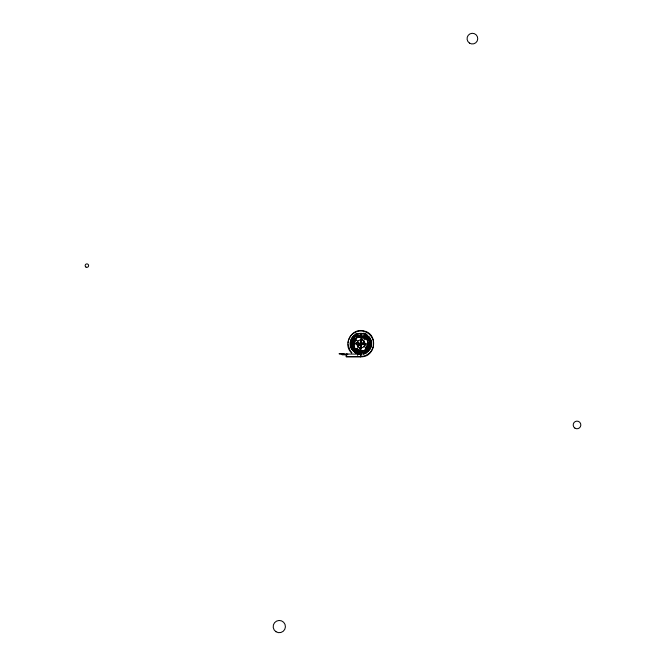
<?xml version="1.0" encoding="UTF-8"?>
<svg xmlns="http://www.w3.org/2000/svg" width="666" height="666" viewBox="0 0 666 666"><rect width="100%" height="100%" fill="white"/><g stroke="black" fill="none" stroke-linecap="round" stroke-linejoin="round"><path stroke-width="1" d="M360.647 341.616L360.664 341.034M360.83 341.691L360.481 340.676L360.406 341.283M360.989 346.154L360.972 346.803L361.555 346.545M361.064 346.736L361.08 346.154M360.664 335.822L361.172 335.706L360.714 335.947M352.697 341.333L352.639 338.47L353.113 338.977L352.639 339.252L352.639 338.819L354.895 339.951M369.214 348.559C368.831 348.276 369.297 349.467 369.214 345.912M369.13 346.154L369.164 349.059L366.908 347.927M355.611 336.605C356.61 335.531 356.002 336.33 356.302 335.473M366.483 339.36L366.6 337.72L366.417 339.26M352.655 342.133L352.639 338.819M354.229 336.846L353.488 339.985L354.187 340.451L353.305 343.564L354.104 347.252L353.579 348.118L354.57 347.993L356.834 350.316L360.431 351.465L360.797 352.339L361.313 351.432L364.435 350.632L367.224 348.11L368.248 348.118L367.64 347.327L368.523 344.205L367.724 340.534C369.155 339.71 367.282 338.644 367.424 340.842M367.574 351.032L368.315 347.893L366.783 348.118M348.193 342.973L348.493 340.493M360.531 356.743L360.939 354.112A10.423 10.423 0 0 0 370.263 339.21A10.423 10.423 0 0 0 352.814 337.063A10.423 10.423 0 0 0 358.241 353.779L357.575 355.419M373.318 346.07L373.276 341.109M357.542 337.079L356.71 336.48L356.843 337.512M361.355 335.922L360.797 335.431L360.572 336.338L357.392 337.138L354.57 339.702C353.321 338.778 353.072 340.992 355.028 339.76M364.285 350.691L365.118 351.298L364.985 350.258M353.671 338.986L354.104 337.287M356.601 350.799C357.917 350.557 354.17 352.955 357.95 352.197M367.699 350.599L368.132 348.892A30.861 3.671 -63.7 0 0 368.315 347.893L366.7 348.21M354.337 346.919L353.846 348.543L353.33 348.06M367.465 340.959L367.957 339.335A31.427 0.982 41.2 0 0 368.481 339.868L367.257 339.785L364.993 337.462L361.397 336.305L361.089 335.456M357.351 349.109L358.133 346.728M360.364 339.943L361.147 337.562M360.681 350.208L361.463 347.827M363.694 341.042L364.477 338.661M354.379 347.036L353.846 348.543A31.427 0.982 41.2 0 0 353.321 348.01M348.809 339.718C350.657 333.45 357.792 329.695 364.061 331.335M373.21 346.894C371.77 352.347 366.608 356.385 360.964 356.46M361.089 334.94L360.556 334.648M365.509 352.406C365.551 350.791 367.074 351.665 365.9 351.781M356.11 335.855L355.744 336.546M362.679 336.929L363.728 337.237L362.629 336.904M363.078 343.656L363.628 343.173M358.225 344.147L358.566 343.589M358.275 344.272L358.383 343.481M363.261 344.18L363.603 343.623M363.353 344.239L363.694 343.681M363.827 343.664L363.428 343.631M361.03 335.356A30.361 2.547 -6.6 0 0 360.581 335.506L360.531 336.089M354.62 349.792C352.755 348.826 352.464 347.577 353.363 349.159M363.353 353.188L364.91 351.565A31.427 0.982 -48.8 0 1 365.443 351.04L363.927 350.507M361.188 353.33C362.82 352.056 359.682 353.188 361.072 353.33M357.276 335.939L356.901 336.322A31.427 0.982 -48.8 0 1 356.368 336.838L357.875 337.371M358.108 335.023L356.443 336.821L357.992 337.329M352.63 346.087A30.927 1.215 63.5 0 1 352.364 345.654C351.257 344.422 352.147 342.457 351.44 344.23M369.513 348.743C370.321 347.444 368.931 348.568 369.863 348.834M363.519 353.03L365.443 351.04L363.819 350.549M353.754 343.248L352.514 344.33A30.361 2.547 83.4 0 1 352.131 343.14L351.756 341.741M368.048 344.63C369.339 342.016 370.021 344.963 368.489 344.364M353.729 343.373L352.514 344.33L351.69 341.308M368.073 344.513L369.289 343.548L368.465 343.548M353.363 344.222L352.397 343.822L353.338 343.406M361.122 334.282L361.213 335.065M361.705 352.955L362.779 352.331M358.724 335.714L359.665 336.805M365.118 337.562L365.226 336.538L364.402 337.179M356.71 350.208L356.601 351.232L357.426 350.599M359.349 352.814L361.23 352.372L360.264 351.157M359.215 352.98L360.031 352.755A30.361 2.547 -6.6 0 0 361.222 352.372L360.148 351.132M369.33 339.094L369.33 339.76M356.71 335.522L356.71 336.097M361.538 334.407L361.538 334.981M353.946 340.093L353.962 339.568L353.846 340.076M361.571 335.298L360.581 335.506L361.538 336.721M355.103 339.677L353.488 339.985A30.861 3.671 -63.7 0 1 353.671 338.986M360.964 356.793C375.716 357.334 378.579 334.074 364.144 331.01C351.823 327.222 342.083 344.414 351.673 353.03M365.984 335.606L364.577 335.689M366.392 336.596L366.516 335.93L366.625 336.596M365.767 336.68C366.616 336.488 365.659 335.897 365.767 336.68A30.861 3.671 26.3 0 0 364.81 336.463L365.035 337.995M351.29 343.789C351.598 345.571 350.524 342.607 351.323 344.23M341.317 353.771L339.044 353.771L341.317 354.021M342.108 354.021L360.855 354.104L360.855 356.776L346.228 356.776L346.228 354.104M346.228 356.668L360.855 356.668M357.384 352.331L356.343 352.297M365.659 351.989L365.842 351.448M367.948 337.204L367.332 337.121M353.854 350.674L354.745 350.807M358.649 350.824C349.667 348.26 354.537 333.691 363.27 337.079C371.553 339.527 367.915 353.138 359.532 351.007M355.444 351.115L355.994 351.232A30.861 3.671 26.3 0 0 356.993 351.415L356.768 349.883M355.336 350.932L356.993 351.415L356.676 349.808M365.834 336.78L364.81 336.463L365.126 338.078M365.051 350.657L364.777 351.099L365.135 350.724M355.686 340.318L358.067 341.1M364.851 343.331L367.232 344.114M354.595 343.656L356.976 344.439M363.761 346.67L366.142 347.452M364.826 331.651C368.872 332.867 371.936 336.305 373.16 340.284M355.561 353.047L358.117 354.087M369.33 339.269L367.182 338.087A30.969 1.757 35.4 0 1 367.474 338.178L368.448 338.728M352.481 348.609L352.838 348.851M353.613 349.3L354.329 349.7A30.969 1.757 35.4 0 0 354.562 349.825M359.782 336.796L358.416 335.88A30.927 1.215 -26.5 0 1 358.616 335.756M369.921 341.283L369.272 340.651M351.548 346.303L352.63 347.394M369.389 340.692L370.254 341.583M352.414 347.186L351.856 346.62M361.114 351.823L360.647 352.064L361.147 351.914M360.581 335.506L361.655 336.746M350.366 350.824L351.906 352.797M351.531 344.147L352.714 346.178M369.255 341.999L370.621 344.247L369.439 342.232A30.927 1.215 63.5 0 0 369.305 342.008M349.85 350.166L348.201 344.622M370.121 346.57L369.289 343.548A30.361 2.547 83.4 0 1 369.672 344.747L370.196 346.745M370.571 344.022L370.463 343.356L370.471 344.022M360.914 342.749L360.914 343.889M353.496 339.169L353.396 338.503L353.396 339.169M347.669 354.021L347.669 354.812M346.686 354.021L346.686 354.812L342.108 354.812L342.174 353.771L343.34 354.021M344.397 354.021L343.639 354.021M360.83 354.254A10.365 10.365 0 0 1 351.556 339.427A10.365 10.365 0 0 1 368.906 337.287A10.365 10.365 0 0 1 363.511 353.921M355.444 334.232A11.089 11.089 0 0 1 357.209 333.433M363.869 333.2A11.089 11.089 0 0 1 366.541 334.324M366.949 349.891A30.969 1.757 -54.6 0 1 366.6 350.557M371.262 346.387A10.748 10.748 0 0 1 370.213 348.992M366.308 352.955A10.748 10.748 0 0 1 363.728 354.054M351.59 349.142A10.748 10.748 0 0 1 350.491 346.561M350.283 345.654A10.748 10.748 0 0 1 350.258 341.916M350.724 340.101A10.748 10.748 0 0 1 357.983 333.333M363.553 333.283A10.748 10.748 0 0 1 367.699 335.406M369.031 336.713A10.748 10.748 0 0 1 371.22 340.825M352.164 348.718C352.564 349.667 352.489 347.76 352.164 348.718M368.639 339.552C369.014 340.559 368.964 338.636 368.639 339.552M360.606 346.095L360.539 347.119L360.606 346.095M361.222 341.134L361.438 341.666L361.288 340.651L361.222 341.134M356.626 336.83L357.142 336.913L356.626 336.83M367.649 347.902L368.148 348.052L367.674 347.835M355.96 352.081C355.444 353.063 355.361 350.89 355.96 352.081M355.586 352.006L355.586 352.006M361.347 346.586L361.413 347.094L361.347 346.586M369.705 343.897L369.805 343.881A8.874 8.874 0 0 1 356.476 351.573A8.874 8.874 0 0 1 356.476 336.197A8.874 8.874 0 0 1 369.788 343.889C370.279 344.247 370.046 343.082 369.705 343.897M356.518 351.806C356.335 353.43 356.044 351.007 356.518 351.806M357.109 342.632C355.319 347.461 363.295 350.083 364.718 345.138C366.508 340.309 358.533 337.687 357.109 342.632M356.46 343.223L356.127 343.731L356.443 342.749L356.46 343.223M365.484 343.997L365.384 345.021L365.484 343.997M354.137 341.1L354.079 342.457L354.137 341.1M361.805 339.252L361.38 339.011L362.379 339.252L361.805 339.252M360.073 348.301L359.449 348.518L360.448 348.759L360.073 348.301M352.564 343.773L353.055 343.964L352.564 343.773M353.638 347.827L354.129 348.018L353.638 347.827M364.735 336.78L365.226 336.971L364.768 336.721M367.699 339.752L368.19 339.943L367.699 339.752M368.773 343.806L369.264 343.997L368.773 343.806M356.235 338.653L353.971 345.096A7.043 7.043 0 0 1 355.145 339.835L356.235 338.653M367.782 342.449L365.592 349.117L366.683 347.935A7.043 7.043 0 0 0 367.857 342.674L367.782 342.449M358.599 342.973L357.95 343.098L358.907 343.481L358.599 342.973M363.303 344.588L362.92 344.289L363.869 344.672L363.303 344.588M358.166 350.333L359.174 351.132L358.166 350.333M367.882 345.629L367.557 346.67L367.882 345.629M358.466 344.139L358.275 344.638L358.483 344.106M357.858 345.662L357.675 345.213L358.316 346.02L357.858 345.662M364.135 341.966L363.511 341.758L364.152 342.557L364.135 341.966M361.929 342.782L362.212 343.581L361.963 342.782M359.615 344.189L359.898 344.988L359.615 344.189M359.748 344.214L359.856 344.996L359.748 344.214M359.698 336.946L366.142 339.21L364.96 338.12A7.043 7.043 0 0 0 359.698 336.946M362.346 350.757L362.129 350.824A7.043 7.043 0 0 1 356.868 349.65L355.686 348.559L362.346 350.757M360.239 344.988A1.299 1.299 0 0 0 362.204 343.914A1.299 1.299 0 0 0 360.289 342.749A1.299 1.299 0 0 0 360.239 344.988M469.48 43.099A5.336 5.336 0 0 0 477.738 38.928A5.336 5.336 0 0 0 469.996 33.866A5.336 5.336 0 0 0 469.48 43.099M275.94 631.709A6.127 6.127 0 0 0 285.414 626.922A6.127 6.127 0 0 0 276.54 621.112A6.127 6.127 0 0 0 275.94 631.709M574.925 428.138A3.821 3.821 0 0 0 580.835 425.158A3.821 3.821 0 0 0 575.299 421.528A3.821 3.821 0 0 0 574.925 428.138M85.939 267.066A1.732 1.732 0 0 0 88.62 265.717A1.732 1.732 0 0 0 86.105 264.077A1.732 1.732 0 0 0 85.939 267.066M360.256 344.888A1.199 1.199 0 0 0 362.113 343.956A1.199 1.199 0 0 0 360.373 342.815A1.199 1.199 0 0 0 360.256 344.888"/></g></svg>
